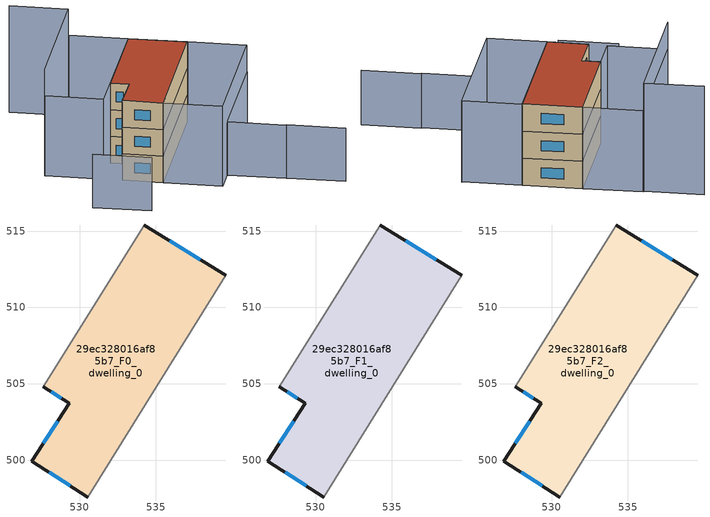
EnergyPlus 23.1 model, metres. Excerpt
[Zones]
29ec328016af85b7_F0_dwelling_0
 floor ground (EU_floor_Construction): 539.57,512.12 530.53,497.58 526.88,499.92 529.31,503.72 527.63,504.8 534.23,515.41 z0
 wall outside (EU_wall_Construction): 527.63,504.8 529.31,503.72 526.88,499.92 530.53,497.58 / 539.57,512.12 534.23,515.41 z0:3
 wall adiabatic (EU_wall_Construction): 530.53,497.58 539.57,512.12 / 534.23,515.41 527.63,504.8 z0:3
 window (EU_Window_Construction): 528.01,499.19 529.39,498.3 / 528.55,502.54 527.64,501.1 / 528.16,504.46 528.79,504.06 / 537.91,513.14 535.9,514.38 z0.93:2.07
29ec328016af85b7_F1_dwelling_0
 floor to 29ec328016af85b7_F0_dwelling_0 (EU_floor_Construction): 539.57,512.12 530.53,497.58 526.88,499.92 529.31,503.72 527.63,504.8 534.23,515.41 z3
 wall outside (EU_wall_Construction): 527.63,504.8 529.31,503.72 526.88,499.92 530.53,497.58 / 539.57,512.12 534.23,515.41 z3:6
 wall adiabatic (EU_wall_Construction): 530.53,497.58 539.57,512.12 / 534.23,515.41 527.63,504.8 z3:6
 window (EU_Window_Construction): 528.01,499.19 529.39,498.3 / 528.55,502.54 527.64,501.1 / 528.16,504.46 528.79,504.06 / 537.91,513.14 535.9,514.38 z3.93:5.07
29ec328016af85b7_F2_dwelling_0
 floor to 29ec328016af85b7_F1_dwelling_0 (EU_floor_Construction): 539.57,512.12 530.53,497.58 526.88,499.92 529.31,503.72 527.63,504.8 534.23,515.41 z6
 wall outside (EU_wall_Construction): 527.63,504.8 529.31,503.72 526.88,499.92 530.53,497.58 / 539.57,512.12 534.23,515.41 z6:9
 wall adiabatic (EU_wall_Construction): 530.53,497.58 539.57,512.12 / 534.23,515.41 527.63,504.8 z6:9
 window (EU_Window_Construction): 528.01,499.19 529.39,498.3 / 528.55,502.54 527.64,501.1 / 528.16,504.46 528.79,504.06 / 537.91,513.14 535.9,514.38 z6.93:8.07
 roof outside (EU_roof_Construction): 530.53,497.58 539.57,512.12 534.23,515.41 527.63,504.8 529.31,503.72 526.88,499.92 z9
shading: 521.03,494.18 526.36,490.87 / 548.21,490.39 542.89,493.7 / 542.83,493.6 537.5,496.92 / 537.5,496.92 544.97,508.91 z0:6; 530.51,497.55 539.59,512.14 / 539.59,512.14 544.91,508.82 / 544.91,508.82 535.84,494.24 / 535.84,494.24 530.51,497.55 / 519.95,504.32 528.91,518.72 / 528.91,518.72 534.23,515.41 / 534.23,515.41 525.28,501.01 / 525.28,501.01 519.95,504.32 z0:9; 523.5,521.9 528.82,518.58 / 528.82,518.58 519.97,504.35 z0:12
[Building]
EU S2 Campaign: North Axis=0; Terrain=City; Solar Distribution=FullExterior
[Site:Location]
Montreal-Trudeau.Intl.AP: Latitude=45.4667; Longitude=-73.75; Time Zone=-5; Elevation=36
[SizingPeriod:WeatherFileDays]
AnnualSizingPeriod: Begin Month=1; Begin Day of Month=1; End Month=12; End Day of Month=31; Day of Week for Start Day=Monday; Use Weather File Daylight Saving Period=No; Use Weather File Rain and Snow Indicators=No
[MATERIAL]
EU_InternalMass_Material: Roughness=MediumRough; Thickness=0.1; Conductivity=1; Density=1800; Specific Heat=900; Thermal Absorptance=0.9; Solar Absorptance=0.7; Visible Absorptance=0.7
[MATERIAL:NOMASS] Roughness=MediumRough; Thermal Absorptance=0.9; Solar Absorptance=0.7; Visible Absorptance=0.7
Name | Thermal Resistance
EU_wall_NoMass; EU_floor_NoMass | 1.36485
EU_roof_NoMass | 2.55992
[WINDOWMATERIAL:SIMPLEGLAZINGSYSTEM]
EU_Window_SimpleGlazing: UFactor=3.92339; Solar Heat Gain Coefficient=0.8; Visible Transmittance=0.8
[CONSTRUCTION]
EU_wall_Construction: EU_wall_NoMass
EU_roof_Construction: EU_roof_NoMass
EU_floor_Construction: EU_floor_NoMass
EU_Window_Construction: EU_Window_SimpleGlazing
EU_InternalMass_Construction: EU_InternalMass_Material
[ZONE] Type=1; Multiplier=1; Ceiling Height=autocalculate; Floor Area=autocalculate; Part of Total Floor Area=Yes
Name | Volume
29ec328016af85b7_F0_dwelling_0 | 294.546
29ec328016af85b7_F1_dwelling_0; 29ec328016af85b7_F2_dwelling_0 | 294.547
[INTERNALMASS] Construction=EU_InternalMass_Construction; Surface Area=98.1823
Name | Zone or ZoneList
29ec328016af85b7_F0_dwelling_0_EU_InternalMass | 29ec328016af85b7_F0_dwelling_0
29ec328016af85b7_F1_dwelling_0_EU_InternalMass | 29ec328016af85b7_F1_dwelling_0
29ec328016af85b7_F2_dwelling_0_EU_InternalMass | 29ec328016af85b7_F2_dwelling_0
[OTHEREQUIPMENT] Fuel Type=Electricity; Design Level Calculation Method=Watts/Area; Power per Zone Floor Area=1; Fraction Latent=0; Fraction Radiant=0; Fraction Lost=0; Carbon Dioxide Generation Rate=0; EndUse Subcategory=EU_Step8_InternalGains
Name | Zone or ZoneList or Space or SpaceList | Schedule
EU_Step8_InternalGain_29ec328016af85b7_F0_dwelling_0_f000 | 29ec328016af85b7_F0_dwelling_0 | EU_Step8_GainSchedule_29ec328016af85b7_F0_dwelling_0_f000
EU_Step8_InternalGain_29ec328016af85b7_F1_dwelling_0_f000 | 29ec328016af85b7_F1_dwelling_0 | EU_Step8_GainSchedule_29ec328016af85b7_F1_dwelling_0_f000
EU_Step8_InternalGain_29ec328016af85b7_F2_dwelling_0_f000 | 29ec328016af85b7_F2_dwelling_0 | EU_Step8_GainSchedule_29ec328016af85b7_F2_dwelling_0_f000
[ZONEVENTILATION:DESIGNFLOWRATE] Schedule=EU_AlwaysOn; Design Flow Rate Calculation Method=AirChanges/Hour; Air Changes per Hour=0.860309; Ventilation Type=Natural; Fan Pressure Rise=0; Fan Total Efficiency=1; Constant Term Coefficient=1; Temperature Term Coefficient=0; Velocity Term Coefficient=0; Velocity Squared Term Coefficient=0; Minimum Indoor Temperature=-100; Maximum Indoor Temperature=100; Delta Temperature=-100; Minimum Outdoor Temperature=-100; Maximum Outdoor Temperature=100; Maximum Wind Speed=40
Name | Zone or ZoneList or Space or SpaceList
EU_ConstantAir_29ec328016af85b7_F0_dwelling_0 | 29ec328016af85b7_F0_dwelling_0
EU_ConstantAir_29ec328016af85b7_F1_dwelling_0 | 29ec328016af85b7_F1_dwelling_0
EU_ConstantAir_29ec328016af85b7_F2_dwelling_0 | 29ec328016af85b7_F2_dwelling_0
[HVACTEMPLATE:THERMOSTAT] Constant Heating Setpoint=20; Constant Cooling Setpoint=50
EU_HeatOnly_29ec328016af85b7_F0_dwelling_0; EU_HeatOnly_29ec328016af85b7_F1_dwelling_0; EU_HeatOnly_29ec328016af85b7_F2_dwelling_0
[HVACTEMPLATE:ZONE:IDEALLOADSAIRSYSTEM] System Availability Schedule=EU_AlwaysOn; Maximum Heating Supply Air Temperature=50; Minimum Cooling Supply Air Temperature=13; Maximum Heating Supply Air Humidity Ratio=0.0156; Minimum Cooling Supply Air Humidity Ratio=0.0077; Heating Limit=NoLimit; Cooling Limit=NoLimit; Heating Availability Schedule=EU_AlwaysOn; Cooling Availability Schedule=EU_CoolingOff; Dehumidification Control Type=ConstantSensibleHeatRatio; Cooling Sensible Heat Ratio=0.7; Dehumidification Setpoint=60; Humidification Control Type=None; Humidification Setpoint=30; Outdoor Air Method=None; Outdoor Air Flow Rate per Person=0.00944; Outdoor Air Flow Rate per Zone Floor Area=0; Outdoor Air Flow Rate per Zone=0; Demand Controlled Ventilation Type=None; Outdoor Air Economizer Type=NoEconomizer; Heat Recovery Type=None; Sensible Heat Recovery Effectiveness=0.7; Latent Heat Recovery Effectiveness=0.65
Name | Template Thermostat
29ec328016af85b7_F0_dwelling_0 | EU_HeatOnly_29ec328016af85b7_F0_dwelling_0
29ec328016af85b7_F1_dwelling_0 | EU_HeatOnly_29ec328016af85b7_F1_dwelling_0
29ec328016af85b7_F2_dwelling_0 | EU_HeatOnly_29ec328016af85b7_F2_dwelling_0
[SIZING:ZONE] Zone Cooling Design Supply Air Temperature Input Method=SupplyAirTemperature; Zone Cooling Design Supply Air Temperature=13; Zone Heating Design Supply Air Temperature Input Method=SupplyAirTemperature; Zone Heating Design Supply Air Temperature=50; Zone Cooling Design Supply Air Humidity Ratio=0.008; Zone Heating Design Supply Air Humidity Ratio=0.008; Cooling Design Air Flow Method=DesignDay; Cooling Design Air Flow Rate=0; Cooling Minimum Air Flow per Zone Floor Area=0.000762; Cooling Minimum Air Flow=0; Cooling Minimum Air Flow Fraction=0.2; Heating Design Air Flow Method=DesignDay; Heating Design Air Flow Rate=0; Heating Maximum Air Flow per Zone Floor Area=0.002032; Heating Maximum Air Flow=0.141576; Heating Maximum Air Flow Fraction=0.3; Account for Dedicated Outdoor Air System=No; Dedicated Outdoor Air System Control Strategy=NeutralSupplyAir; Dedicated Outdoor Air Low Setpoint Temperature for Design=autosize; Dedicated Outdoor Air High Setpoint Temperature for Design=autosize; Zone Load Sizing Method=Sensible Load Only No Latent Load; Zone Latent Cooling Design Supply Air Humidity Ratio Input Method=HumidityRatioDifference; Zone Cooling Design Supply Air Humidity Ratio Difference=0.005; Zone Latent Heating Design Supply Air Humidity Ratio Input Method=HumidityRatioDifference; Zone Humidification Design Supply Air Humidity Ratio Difference=0.005
29ec328016af85b7_F0_dwelling_0; 29ec328016af85b7_F1_dwelling_0; 29ec328016af85b7_F2_dwelling_0
[SCHEDULE:CONSTANT]
Name | Hourly Value
EU_AlwaysOn | 1
EU_CoolingOff | 0
[SCHEDULE:FILE] Column Number=1; Rows to Skip at Top=0; Number of Hours of Data=8760; Column Separator=Comma; Interpolate to Timestep=No; Minutes per Item=60; Adjust Schedule for Daylight Savings=Yes
Name | File
EU_Step8_GainSchedule_29ec328016af85b7_F0_dwelling_0_f000 | ../../schedules/29ec328016af85b7/29ec328016af85b7_F0_dwelling_0_f000_gain.csv
EU_Step8_GainSchedule_29ec328016af85b7_F1_dwelling_0_f000 | ../../schedules/29ec328016af85b7/29ec328016af85b7_F1_dwelling_0_f000_gain.csv
EU_Step8_GainSchedule_29ec328016af85b7_F2_dwelling_0_f000 | ../../schedules/29ec328016af85b7/29ec328016af85b7_F2_dwelling_0_f000_gain.csv
